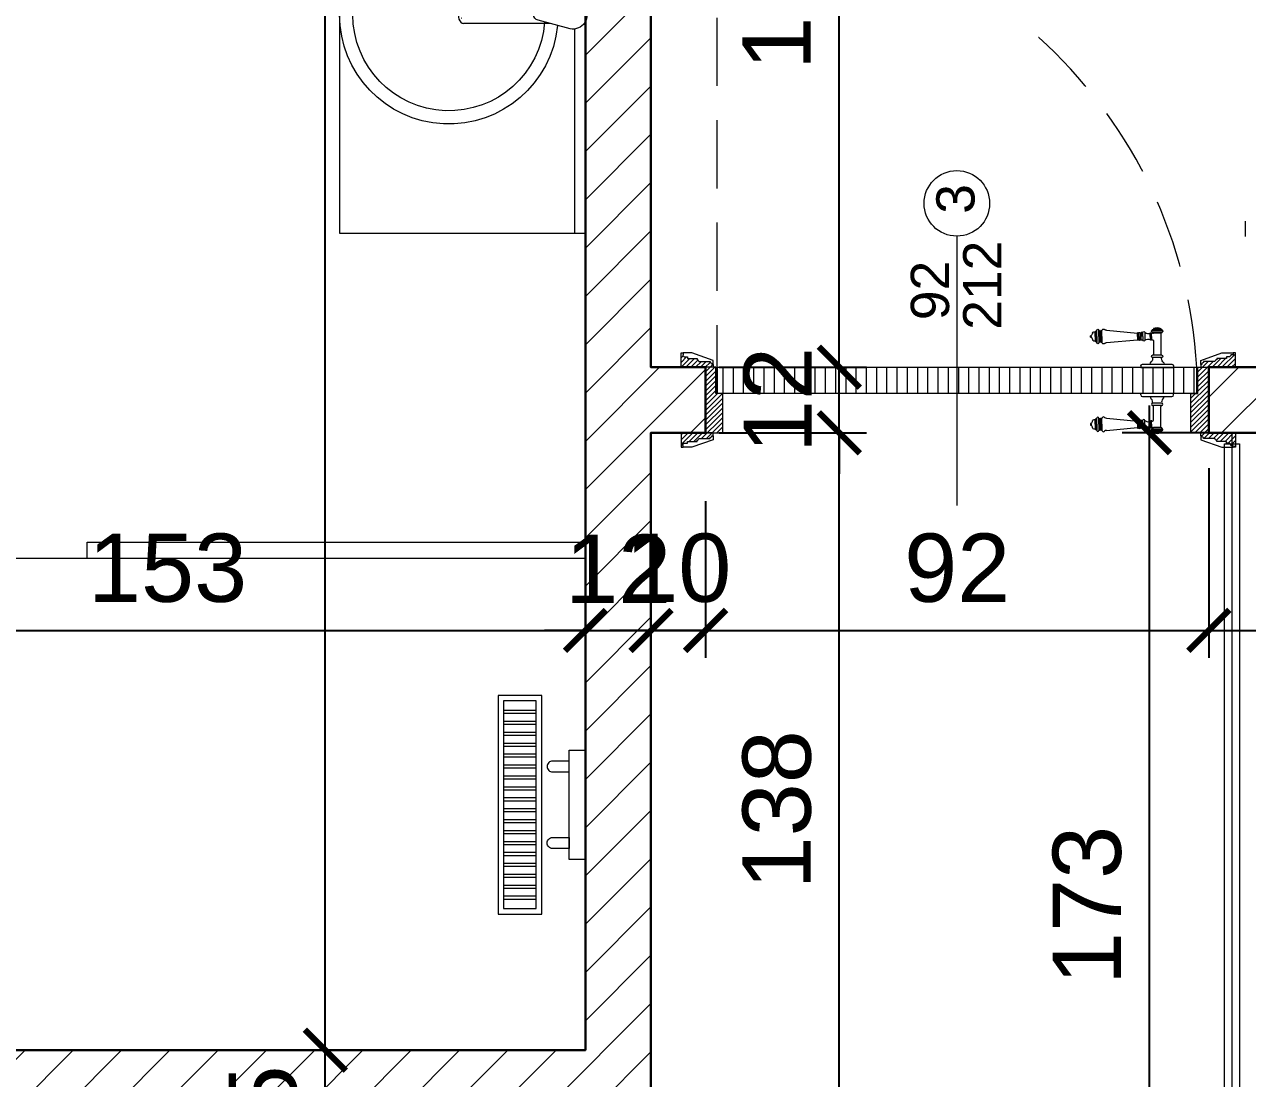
# Model space of a CAD drawing. Header units: centimetres. Extents: x 99002 to 104403, y -55119 to -48358.
# Drawn here: x 102429.6 to 102653.6, y -52612.6 to -52419.6 of the extents above; entities that cross this region are included whole.
import ezdxf

# ---------------------------------------------------------------- set-up
doc = ezdxf.new("R2010")
doc.units = ezdxf.units.CM
doc.header["$LTSCALE"] = 50
doc.header["$MEASUREMENT"] = 0
doc.linetypes.add('CACHE', pattern=[0.375, 0.25, -0.125])
doc.layers.get('0').update_dxf_attribs({"color": 8})
for name, color, linetype, lineweight in [('BANJO', 160, 'Continuous', 9), ('door', 44, 'Continuous', 5), ('MACONNERIE COUPE', 7, 'Continuous', 30), ('MACONNERIE HACHURE', 253, 'Continuous', 13), ('mobilimi', 8, 'Continuous', 9)]:
    doc.layers.add(name, color=color, linetype=linetype, lineweight=lineweight)
doc.layers.add('COTE 50ème', color=1, linetype='Continuous')
doc.styles.add('GENERATED_STYLE_1', font='arial.ttf')
doc.styles.add('RS_TXT_50', font='arial.ttf', dxfattribs={"height": 12.5})
doc.dimstyles.new('RS_50CM_LINEAIRE', dxfattribs={"dimscale": 5, "dimtxt": 12.5, "dimasz": 1.5, "dimexe": 1, "dimexo": 2.5, "dimgap": 1, "dimtad": 1, "dimdec": 1, "dimrnd": 0.5, "dimdsep": 46, "dimtxsty": 'RS_TXT_50', "dimblk1": 'ARCHTICK', "dimblk2": 'ARCHTICK', "dimsah": 1, "dimcen": 2.5, "dimdle": 1, "dimclrt": 4, "dimadec": 0, "dimazin": 2, "dimtfac": 1, "dimtdec": 1, "dimtix": 1, "dimtmove": 2, "dimatfit": 3, "dimfxl": 1, "dimtolj": 1, "dimtzin": 0, "dimarcsym": 0})

# ---------------------------------------------------------------- blocks, each defined once
blk = doc.blocks.new('lavaman')
at = {"layer": 'BANJO'}
for p, q in [((-61171.15, 21935.44), (-61216.15, 21935.44)), ((-61171.15, 21935.44), (-61171.15, 21855.44)), ((-61171.15, 21855.44), (-61216.15, 21855.44))]:
    blk.add_line(p, q, dxfattribs=at)
at = {"layer": 'BANJO', "linetype": 'Continuous'}
for p, q in [((-61216.15, 21896.66), (-61216.15, 21935.44)), ((-61214.15, 21935.44), (-61214.15, 21898.05)), ((-61171.15, 21935.44), (-61171.15, 21855.44)), ((-61216.15, 21925.44), (-61216.15, 21896.66)), ((-61213.35, 21898.04), (-61207.48, 21896.42)), ((-61209.67, 21897.03), (-61193.85, 21897.03)), ((-61193.49, 21894.81), (-61193.49, 21894.81)), ((-61193.49, 21894.81), (-61193.38, 21894.81)), ((-61193.38, 21894.81), (-61193.49, 21894.81)), ((-61193.38, 21894.81), (-61193.38, 21894.81)), ((-61216.15, 21894.21), (-61216.15, 21865.44)), ((-61216.15, 21855.44), (-61216.15, 21894.21)), ((-61214.15, 21892.82), (-61214.15, 21855.44)), ((-61213.35, 21892.84), (-61207.48, 21894.45)), ((-61209.65, 21893.84), (-61193.85, 21893.84))]:
    blk.add_line(p, q, dxfattribs=at)
for centre, radius, start, end in [((-61191.15, 21895.44), 20, 185.6501, 174.3499), ((-61191.15, 21895.44), 17.58, 184.3008, 175.6992), ((-61213.81, 21895.44), 2.64, 79.9738, 280.0262), ((-61207.66, 21895.44), 1, 280.3544, 79.6456)]:
    blk.add_arc(centre, radius, start, end, dxfattribs=at)
at = {"layer": 'BANJO', "linetype": 'Continuous', "extrusion": (0, 0, -1)}
blk.add_ellipse((-61193.85, 21895.43), major_axis=(0, 1.59), ratio=0.623935, start_param=0, end_param=3.141593, dxfattribs=at)
blk = doc.blocks.new('_ArchTick')
at = {"color": 0, "linetype": 'ByBlock', "const_width": 0.15}
blk.add_lwpolyline([(-0.5, -0.5), (0.5, 0.5)], dxfattribs=at)
blk = doc.blocks.new('*D1426')
at = {"layer": 'COTE 50ème', "color": 0, "lineweight": -2, "ltscale": 0.5, "transparency": 16777216}
for p, q in [((102532.34, -52514.6), (102532.34, -52535.53)), ((102379.34, -52534.86), (102379.34, -52525.53)), ((102374.34, -52530.53), (102537.34, -52530.53))]:
    blk.add_line(p, q, dxfattribs=at)
at = {"layer": 'Defpoints', "color": 0, "ltscale": 0.5, "transparency": 16777216}
for p in [(102532.34, -52502.1), (102532.34, -52530.53), (102379.34, -52547.36)]:
    blk.add_point(p, dxfattribs=at)
at = {"layer": 'COTE 50ème', "color": 0, "lineweight": -2, "ltscale": 0.5, "transparency": 16777216, "xscale": 7.5, "yscale": 7.5, "zscale": 7.5, "rotation": 180}
blk.add_blockref('_ArchTick', (102379.34, -52530.53), dxfattribs=at)
at = {"layer": 'COTE 50ème', "color": 0, "lineweight": -2, "ltscale": 0.5, "transparency": 16777216, "xscale": 7.5, "yscale": 7.5, "zscale": 7.5}
blk.add_blockref('_ArchTick', (102532.34, -52530.53), dxfattribs=at)
at = {"layer": 'COTE 50ème', "color": 4, "ltscale": 0.5, "transparency": 16777216, "insert": (102455.84, -52519.14), "char_height": 12.5, "attachment_point": 5, "style": 'RS_TXT_50'}
blk.add_mtext('\\A1;153', dxfattribs=at)
blk = doc.blocks.new('*D1427')
at = {"layer": 'COTE 50ème', "color": 0, "lineweight": -2, "ltscale": 0.5, "transparency": 16777216}
for p, q in [((102532.34, -52514.6), (102532.34, -52535.53)), ((102544.34, -52514.6), (102544.34, -52535.53)), ((102532.34, -52530.53), (102524.84, -52530.53)), ((102532.34, -52530.53), (102544.34, -52530.53)), ((102544.34, -52530.53), (102551.84, -52530.53))]:
    blk.add_line(p, q, dxfattribs=at)
at = {"layer": 'Defpoints', "color": 0, "ltscale": 0.5, "transparency": 16777216}
for p in [(102532.34, -52502.1), (102544.34, -52502.1), (102544.34, -52530.53)]:
    blk.add_point(p, dxfattribs=at)
at = {"layer": 'COTE 50ème', "color": 0, "lineweight": -2, "ltscale": 0.5, "transparency": 16777216, "xscale": 7.5, "yscale": 7.5, "zscale": 7.5}
blk.add_blockref('_ArchTick', (102532.34, -52530.53), dxfattribs=at)
at = {"layer": 'COTE 50ème', "color": 0, "lineweight": -2, "ltscale": 0.5, "transparency": 16777216, "xscale": 7.5, "yscale": 7.5, "zscale": 7.5, "rotation": 180}
blk.add_blockref('_ArchTick', (102544.34, -52530.53), dxfattribs=at)
at = {"layer": 'COTE 50ème', "color": 4, "ltscale": 0.5, "transparency": 16777216, "insert": (102538.34, -52519.25), "char_height": 12.5, "attachment_point": 5, "style": 'RS_TXT_50'}
blk.add_mtext('\\A1;12', dxfattribs=at)
blk = doc.blocks.new('*D1428')
at = {"layer": 'COTE 50ème', "color": 0, "lineweight": -2, "ltscale": 0.5, "transparency": 16777216}
for p, q in [((102646.48, -52500.86), (102646.48, -52535.53)), ((102554.34, -52506.86), (102554.34, -52535.53)), ((102549.34, -52530.53), (102651.48, -52530.53))]:
    blk.add_line(p, q, dxfattribs=at)
at = {"layer": 'Defpoints', "color": 0, "ltscale": 0.5, "transparency": 16777216}
for p in [(102646.48, -52488.36), (102554.34, -52494.36), (102646.48, -52530.53)]:
    blk.add_point(p, dxfattribs=at)
at = {"layer": 'COTE 50ème', "color": 0, "lineweight": -2, "ltscale": 0.5, "transparency": 16777216, "xscale": 7.5, "yscale": 7.5, "zscale": 7.5, "rotation": 180}
blk.add_blockref('_ArchTick', (102554.34, -52530.53), dxfattribs=at)
at = {"layer": 'COTE 50ème', "color": 0, "lineweight": -2, "ltscale": 0.5, "transparency": 16777216, "xscale": 7.5, "yscale": 7.5, "zscale": 7.5}
blk.add_blockref('_ArchTick', (102646.48, -52530.53), dxfattribs=at)
at = {"layer": 'COTE 50ème', "color": 4, "ltscale": 0.5, "transparency": 16777216, "insert": (102600.41, -52519.14), "char_height": 12.5, "attachment_point": 5, "style": 'RS_TXT_50'}
blk.add_mtext('\\A1;92', dxfattribs=at)
blk = doc.blocks.new('*D1429')
at = {"layer": 'COTE 50ème', "color": 0, "lineweight": -2, "ltscale": 0.5, "transparency": 16777216}
for p, q in [((102646.48, -52500.86), (102646.48, -52535.53)), ((102699.34, -52506.86), (102699.34, -52535.53)), ((102641.48, -52530.53), (102704.34, -52530.53))]:
    blk.add_line(p, q, dxfattribs=at)
at = {"layer": 'Defpoints', "color": 0, "ltscale": 0.5, "transparency": 16777216}
for p in [(102646.48, -52488.36), (102699.34, -52494.36), (102699.34, -52530.53)]:
    blk.add_point(p, dxfattribs=at)
at = {"layer": 'COTE 50ème', "color": 0, "lineweight": -2, "ltscale": 0.5, "transparency": 16777216, "xscale": 7.5, "yscale": 7.5, "zscale": 7.5, "rotation": 180}
blk.add_blockref('_ArchTick', (102646.48, -52530.53), dxfattribs=at)
at = {"layer": 'COTE 50ème', "color": 0, "lineweight": -2, "ltscale": 0.5, "transparency": 16777216, "xscale": 7.5, "yscale": 7.5, "zscale": 7.5}
blk.add_blockref('_ArchTick', (102699.34, -52530.53), dxfattribs=at)
at = {"layer": 'COTE 50ème', "color": 4, "ltscale": 0.5, "transparency": 16777216, "insert": (102672.91, -52519.14), "char_height": 12.5, "attachment_point": 5, "style": 'RS_TXT_50'}
blk.add_mtext('\\A1;53', dxfattribs=at)
blk = doc.blocks.new('*D1437')
at = {"layer": 'COTE 50ème', "color": 0, "lineweight": -2, "ltscale": 0.5, "transparency": 16777216}
for p, q in [((102544.34, -52506.86), (102544.34, -52535.53)), ((102554.34, -52506.86), (102554.34, -52535.53)), ((102544.34, -52530.53), (102536.84, -52530.53)), ((102554.34, -52530.53), (102544.34, -52530.53)), ((102554.34, -52530.53), (102561.84, -52530.53))]:
    blk.add_line(p, q, dxfattribs=at)
at = {"layer": 'Defpoints', "color": 0, "ltscale": 0.5, "transparency": 16777216}
for p in [(102544.34, -52494.36), (102554.34, -52494.36), (102544.34, -52530.53)]:
    blk.add_point(p, dxfattribs=at)
at = {"layer": 'COTE 50ème', "color": 0, "lineweight": -2, "ltscale": 0.5, "transparency": 16777216, "xscale": 7.5, "yscale": 7.5, "zscale": 7.5}
blk.add_blockref('_ArchTick', (102544.34, -52530.53), dxfattribs=at)
at = {"layer": 'COTE 50ème', "color": 0, "lineweight": -2, "ltscale": 0.5, "transparency": 16777216, "xscale": 7.5, "yscale": 7.5, "zscale": 7.5, "rotation": 180}
blk.add_blockref('_ArchTick', (102554.34, -52530.53), dxfattribs=at)
at = {"layer": 'COTE 50ème', "color": 4, "ltscale": 0.5, "transparency": 16777216, "insert": (102549.34, -52519.14), "char_height": 12.5, "attachment_point": 5, "style": 'RS_TXT_50'}
blk.add_mtext('\\A1;10', dxfattribs=at)
blk = doc.blocks.new('door900')
at = {"color": 0}
for p, q in [((-9.3, 67.7), (9.3, 67.7)), ((-6.8, 71.5), (-6.8, 70.2)), ((-5.5, 71.5), (-6.8, 71.5)), ((-6.8, 70.2), (6.8, 70.2)), ((-5.5, 71.5), (5.5, 71.5)), ((5.5, 71.5), (6.8, 71.5)), ((6.8, 71.5), (6.8, 70.2)), ((92.8, 68.1), (36.2, 62.8)), ((101.2, 67.3), (103.2, 68)), ((101.2, 56.8), (101.2, 67.3)), ((103.2, 68), (103.2, 67.7)), ((103.2, 56.8), (103.2, 68)), ((106.5, 68), (105.5, 67.3)), ((105.5, 56.8), (105.5, 67.3)), ((106.5, 56.8), (106.5, 68)), ((110.7, 68), (111.8, 67.3)), ((110.7, 56.8), (110.7, 68)), ((111.8, 56.8), (111.8, 67.3)), ((9.3, 65.2), (-9.3, 65.2)), ((-6.8, 62.7), (-6.8, 24)), ((-6.8, 62.7), (6.8, 62.7)), ((8.7, 62.7), (6.8, 62.7)), ((6.8, 49.1), (6.8, 24)), ((8.7, 50.9), (8.7, 50.9)), ((10.5, 56.8), (10.5, 62.5)), ((10.5, 56.8), (10.5, 51.1)), ((12.7, 56.8), (12.7, 62.5)), ((12.7, 56.8), (12.7, 51.1)), ((22.5, 63.8), (22.5, 49.8)), ((26.5, 56.8), (26.5, 63.8)), ((26.5, 63.8), (29.1, 63.8)), ((26.5, 63.8), (29.1, 63.8)), ((26.5, 56.8), (26.5, 49.8)), ((26.5, 49.8), (29.1, 49.8)), ((26.5, 49.8), (29.1, 49.8)), ((29.1, 63.8), (29.1, 62.8)), ((29.1, 62.8), (29.1, 56.8)), ((29.1, 50.8), (29.1, 56.8)), ((29.1, 50.8), (29.1, 49.8)), ((29.1, 49.8), (29.1, 49.8)), ((31.1, 62.8), (31.1, 56.8)), ((31.1, 50.8), (31.1, 56.8)), ((34.1, 56.8), (34.1, 62.8)), ((34.1, 62.8), (34.1, 56.8)), ((34.1, 50.8), (34.1, 56.8)), ((34.1, 56.8), (34.1, 50.8)), ((36.2, 56.8), (36.2, 62.8)), ((36.2, 56.8), (36.2, 50.8)), ((92.8, 45.5), (36.2, 50.8)), ((101.2, 56.8), (101.2, 46.3)), ((101.2, 46.3), (103.2, 45.7)), ((103.2, 56.8), (103.2, 46.3)), ((103.2, 45.9), (103.2, 45.7)), ((105.5, 56.8), (105.5, 46.3)), ((106.5, 45.7), (105.5, 46.3)), ((106.5, 56.8), (106.5, 45.7)), ((110.7, 56.8), (110.7, 45.7)), ((110.7, 45.7), (111.8, 46.3)), ((111.8, 66.2), (113.3, 66.2)), ((111.8, 56.8), (111.8, 46.3)), ((111.8, 47.5), (113.3, 47.5)), ((113.3, 56.8), (113.3, 66.2)), ((113.3, 56.8), (113.3, 47.5)), ((120.5, 56.8), (120.5, 58.6)), ((120.5, 56.8), (120.5, 55)), ((-30, 3), (-30, 0)), ((30, 0), (-30, 0)), ((27, 6), (-27, 6)), ((-8.3, 22.3), (8.3, 22.3)), ((-8.3, 18.3), (8.3, 18.3)), ((30, 3), (30, 0))]:
    blk.add_line(p, q, dxfattribs=at)
for centre, radius, start, end in [((-9.3, 66.5), 1.25, 90, 270), ((-6.8, 67.7), 2.51, 90.115, 179.885), ((0, 64), 9.29, 53.4104, 126.5896), ((6.8, 67.7), 2.51, 0.115, 89.885), ((9.3, 66.5), 1.25, 270, 90), ((93.1, 72.5), 4.4, 266.3976, 315.6468), ((98.3, 67.4), 2.89, 358.3861, 135.6468), ((104.3, 67.6), 1.15, 170.914, 348.1019), ((108.6, 68), 2.1, 0, 180), ((-6.8, 65.2), 2.51, 180.115, 269.885), ((6.8, 65.2), 2.51, 270.115, 359.885), ((8.7, 49), 1.91, 88.7426, 178.1515), ((8.6, 64.9), 2.15, 272.7029, 297.6142), ((8.6, 48.8), 2.15, 62.3858, 87.2971), ((10, 62.5), 0.561, 3.7097, 127.9634), ((10, 51.1), 0.561, 232.0366, 356.2903), ((11.6, 62.5), 1.1, 0.0106, 179.9894), ((11.6, 51.1), 1.1, 180.0106, 359.9894), ((16.7, 70.5), 8.83, 243.5466, 311.3694), ((16.7, 43.2), 8.83, 48.6306, 116.4534), ((24.5, 63.7), 2.01, 4.1469, 175.8531), ((24.5, 50), 2.01, 184.1469, 355.8531), ((30.1, 62.8), 1.03, 0, 180.0014), ((30.1, 50.8), 1.03, 179.9972, 0), ((32.6, 62.8), 1.48, 0, 180), ((32.6, 50.8), 1.48, 180, 0), ((35.2, 62.8), 1.03, 0, 180), ((32.6, 62.8), 1.48, 1.563306237032948e-10, 2.08440831604393e-10), ((35.2, 50.8), 1.03, 180, 0), ((93.1, 41.1), 4.4, 44.3532, 93.6024), ((98.3, 46.2), 2.89, 224.3532, 1.6139), ((104.3, 46.1), 1.15, 11.8981, 189.086), ((108.6, 45.7), 2.1, 180, 0), ((115.5, 62.5), 2.84, 13.4568, 140.4953), ((115.5, 51.2), 2.84, 219.5047, 346.5432), ((127.9, 65.2), 9.88, 191.9991, 221.6757), ((127.9, 48.5), 9.88, 138.3243, 168.0009), ((120.5, 56.8), 1.79, 0, 90), ((120.5, 56.8), 1.79, 270, 0), ((-8.5, 24), 1.71, 275.059, 359.7825), ((8.5, 24), 1.71, 180.2175, 264.941), ((-27, 3), 3, 90, 180), ((-6.8, 6), 6, 130.5908, 180), ((-16.6, 16.6), 8.41, 314.3689, 12.0705), ((-8.3, 20.3), 2, 90, 270), ((16.6, 16.6), 8.41, 167.9295, 225.6311), ((8.3, 20.3), 2, 270, 90), ((6.8, 6), 6, 0, 49.4092), ((27, 3), 3, 0, 90)]:
    blk.add_arc(centre, radius, start, end, dxfattribs=at)
blk = doc.blocks.new('*D1465')
at = {"layer": 'COTE 50ème', "color": 0, "lineweight": -2, "ltscale": 0.5, "transparency": 16777216}
for p, q in [((102678.05, -52782.36), (102678.05, -52489.36)), ((102672.98, -52494.36), (102673.05, -52494.36)), ((102619.98, -52777.36), (102683.05, -52777.36))]:
    blk.add_line(p, q, dxfattribs=at)
at = {"layer": 'Defpoints', "color": 0, "ltscale": 0.5, "transparency": 16777216}
for p in [(102678.05, -52494.36), (102685.48, -52494.36), (102607.48, -52777.36)]:
    blk.add_point(p, dxfattribs=at)
at = {"layer": 'COTE 50ème', "color": 0, "lineweight": -2, "ltscale": 0.5, "transparency": 16777216, "xscale": 7.5, "yscale": 7.5, "zscale": 7.5}
for p, rotation in [((102678.05, -52494.36), 90), ((102678.05, -52777.36), 270)]:
    blk.add_blockref('_ArchTick', p, dxfattribs=dict(at, rotation=rotation))
at = {"layer": 'COTE 50ème', "color": 4, "ltscale": 0.5, "transparency": 16777216, "insert": (102666.66, -52635.86), "char_height": 12.5, "attachment_point": 5, "rotation": 90, "style": 'RS_TXT_50'}
blk.add_mtext('\\A1;283', dxfattribs=at)
blk = doc.blocks.new('*D1467')
at = {"layer": 'COTE 50ème', "color": 0, "lineweight": -2, "ltscale": 0.5, "transparency": 16777216}
for p, q in [((102635.61, -52672.36), (102635.61, -52489.36)), ((102689.05, -52494.36), (102630.61, -52494.36)), ((102689.05, -52667.36), (102630.61, -52667.36))]:
    blk.add_line(p, q, dxfattribs=at)
at = {"layer": 'Defpoints', "color": 0, "ltscale": 0.5, "transparency": 16777216}
for p in [(102635.61, -52494.36), (102701.55, -52494.36), (102701.55, -52667.36)]:
    blk.add_point(p, dxfattribs=at)
at = {"layer": 'COTE 50ème', "color": 0, "lineweight": -2, "ltscale": 0.5, "transparency": 16777216, "xscale": 7.5, "yscale": 7.5, "zscale": 7.5}
for p, rotation in [((102635.61, -52494.36), 90), ((102635.61, -52667.36), 270)]:
    blk.add_blockref('_ArchTick', p, dxfattribs=dict(at, rotation=rotation))
at = {"layer": 'COTE 50ème', "color": 4, "ltscale": 0.5, "transparency": 16777216, "insert": (102624.22, -52580.86), "char_height": 12.5, "attachment_point": 5, "rotation": 90, "style": 'RS_TXT_50'}
blk.add_mtext('\\A1;173', dxfattribs=at)
blk = doc.blocks.new('*D1478')
at = {"layer": 'COTE 50ème', "color": 0, "lineweight": -2, "ltscale": 0.5, "transparency": 16777216}
for p, q in [((102484.72, -52607.37), (102484.72, -52599.87)), ((102483.34, -52607.37), (102489.72, -52607.37)), ((102484.72, -52632.36), (102484.72, -52607.37)), ((102483.34, -52632.36), (102489.72, -52632.36)), ((102484.72, -52632.36), (102484.72, -52639.86))]:
    blk.add_line(p, q, dxfattribs=at)
at = {"layer": 'Defpoints', "color": 0, "ltscale": 0.5, "transparency": 16777216}
for p in [(102470.84, -52607.37), (102484.72, -52607.37), (102470.84, -52632.36)]:
    blk.add_point(p, dxfattribs=at)
at = {"layer": 'COTE 50ème', "color": 0, "lineweight": -2, "ltscale": 0.5, "transparency": 16777216, "xscale": 7.5, "yscale": 7.5, "zscale": 7.5}
for p, rotation in [((102484.72, -52607.37), 270), ((102484.72, -52632.36), 90)]:
    blk.add_blockref('_ArchTick', p, dxfattribs=dict(at, rotation=rotation))
at = {"layer": 'COTE 50ème', "color": 4, "ltscale": 0.5, "transparency": 16777216, "insert": (102473.34, -52619.87), "char_height": 12.5, "attachment_point": 5, "rotation": 90, "style": 'RS_TXT_50'}
blk.add_mtext('\\A1;25', dxfattribs=at)
blk = doc.blocks.new('*D1479')
at = {"layer": 'COTE 50ème', "color": 0, "lineweight": -2, "ltscale": 0.5, "transparency": 16777216}
for p, q in [((102484.72, -52612.37), (102484.72, -52077.36)), ((102472.29, -52082.36), (102489.72, -52082.36)), ((102483.34, -52607.37), (102489.72, -52607.37))]:
    blk.add_line(p, q, dxfattribs=at)
at = {"layer": 'Defpoints', "color": 0, "ltscale": 0.5, "transparency": 16777216}
for p in [(102459.79, -52082.36), (102484.72, -52082.36), (102470.84, -52607.37)]:
    blk.add_point(p, dxfattribs=at)
at = {"layer": 'COTE 50ème', "color": 0, "lineweight": -2, "ltscale": 0.5, "transparency": 16777216, "xscale": 7.5, "yscale": 7.5, "zscale": 7.5}
for p, rotation in [((102484.72, -52082.36), 90), ((102484.72, -52607.37), 270)]:
    blk.add_blockref('_ArchTick', p, dxfattribs=dict(at, rotation=rotation))
at = {"layer": 'COTE 50ème', "color": 4, "ltscale": 0.5, "transparency": 16777216, "insert": (102473.34, -52344.87), "char_height": 12.5, "attachment_point": 5, "rotation": 90, "style": 'RS_TXT_50'}
blk.add_mtext('\\A1;525', dxfattribs=at)
blk = doc.blocks.new('*D1481')
at = {"layer": 'COTE 50ème', "color": 0, "lineweight": -2, "ltscale": 0.5, "transparency": 16777216}
for p, q in [((102578.82, -52637.36), (102578.82, -52489.36)), ((102556.84, -52494.36), (102583.82, -52494.36)), ((102556.84, -52632.36), (102583.82, -52632.36))]:
    blk.add_line(p, q, dxfattribs=at)
at = {"layer": 'Defpoints', "color": 0, "ltscale": 0.5, "transparency": 16777216}
for p in [(102544.34, -52494.36), (102578.82, -52494.36), (102544.34, -52632.36)]:
    blk.add_point(p, dxfattribs=at)
at = {"layer": 'COTE 50ème', "color": 0, "lineweight": -2, "ltscale": 0.5, "transparency": 16777216, "xscale": 7.5, "yscale": 7.5, "zscale": 7.5}
for p, rotation in [((102578.82, -52494.36), 90), ((102578.82, -52632.36), 270)]:
    blk.add_blockref('_ArchTick', p, dxfattribs=dict(at, rotation=rotation))
at = {"layer": 'COTE 50ème', "color": 4, "ltscale": 0.5, "transparency": 16777216, "insert": (102567.43, -52563.36), "char_height": 12.5, "attachment_point": 5, "rotation": 90, "style": 'RS_TXT_50'}
blk.add_mtext('\\A1;138', dxfattribs=at)
blk = doc.blocks.new('*D1482')
at = {"layer": 'COTE 50ème', "color": 0, "lineweight": -2, "ltscale": 0.5, "transparency": 16777216}
for p, q in [((102578.82, -52482.36), (102578.82, -52474.86)), ((102556.84, -52482.36), (102583.82, -52482.36)), ((102578.82, -52494.36), (102578.82, -52482.36)), ((102556.84, -52494.36), (102583.82, -52494.36)), ((102578.82, -52494.36), (102578.82, -52501.86))]:
    blk.add_line(p, q, dxfattribs=at)
at = {"layer": 'Defpoints', "color": 0, "ltscale": 0.5, "transparency": 16777216}
for p in [(102544.34, -52482.36), (102578.82, -52482.36), (102544.34, -52494.36)]:
    blk.add_point(p, dxfattribs=at)
at = {"layer": 'COTE 50ème', "color": 0, "lineweight": -2, "ltscale": 0.5, "transparency": 16777216, "xscale": 7.5, "yscale": 7.5, "zscale": 7.5}
for p, rotation in [((102578.82, -52482.36), 270), ((102578.82, -52494.36), 90)]:
    blk.add_blockref('_ArchTick', p, dxfattribs=dict(at, rotation=rotation))
at = {"layer": 'COTE 50ème', "color": 4, "ltscale": 0.5, "transparency": 16777216, "insert": (102567.54, -52488.36), "char_height": 12.5, "attachment_point": 5, "rotation": 90, "style": 'RS_TXT_50'}
blk.add_mtext('\\A1;12', dxfattribs=at)
blk = doc.blocks.new('*D1483')
at = {"layer": 'COTE 50ème', "color": 0, "lineweight": -2, "ltscale": 0.5, "transparency": 16777216}
for p, q in [((102578.82, -52487.36), (102578.82, -52339.36)), ((102556.84, -52344.36), (102583.82, -52344.36)), ((102556.84, -52482.36), (102583.82, -52482.36))]:
    blk.add_line(p, q, dxfattribs=at)
at = {"layer": 'Defpoints', "color": 0, "ltscale": 0.5, "transparency": 16777216}
for p in [(102544.34, -52344.36), (102578.82, -52344.36), (102544.34, -52482.36)]:
    blk.add_point(p, dxfattribs=at)
at = {"layer": 'COTE 50ème', "color": 0, "lineweight": -2, "ltscale": 0.5, "transparency": 16777216, "xscale": 7.5, "yscale": 7.5, "zscale": 7.5}
for p, rotation in [((102578.82, -52344.36), 90), ((102578.82, -52482.36), 270)]:
    blk.add_blockref('_ArchTick', p, dxfattribs=dict(at, rotation=rotation))
at = {"layer": 'COTE 50ème', "color": 4, "ltscale": 0.5, "transparency": 16777216, "insert": (102567.43, -52413.36), "char_height": 12.5, "attachment_point": 5, "rotation": 90, "style": 'RS_TXT_50'}
blk.add_mtext('\\A1;138', dxfattribs=at)

msp = doc.modelspace()

# ---------------------------------------------------------------- hatches: boundary and pattern name
at = {"layer": 'door'}
h = msp.add_hatch(dxfattribs=at)
h.set_pattern_fill('ANSI31', color=256, scale=5, angle=1080)
h.set_pattern_definition([(45, (-44634.91444, 2822.608), (-0.4419417382, 0.4419417382), [])])
edge = h.paths.add_edge_path()
edge.add_line((102550.59, -52496.25), (102551.01, -52496.25))
edge.add_line((102551.01, -52496.25), (102551.01, -52495.93))
edge.add_line((102551.01, -52495.93), (102552.77, -52495.93))
edge.add_line((102552.77, -52495.93), (102552.77, -52495.72))
edge.add_arc((102552.77, -52495.41), 0.314, 270, 360)
edge.add_line((102553.09, -52495.41), (102555.18, -52495.41))
edge.add_line((102555.18, -52495.41), (102555.18, -52495.2))
edge.add_arc((102555.18, -52494.89), 0.314, 270, 360)
edge.add_line((102555.5, -52494.89), (102555.7, -52494.89))
edge.add_line((102555.7, -52494.89), (102555.7, -52494.36))
edge.add_line((102555.7, -52494.36), (102549.84, -52494.36))
edge.add_line((102549.84, -52494.36), (102549.84, -52496.98))
edge.add_line((102549.84, -52496.98), (102550.25, -52496.98))
edge.add_line((102550.25, -52496.98), (102550.25, -52496.67))
edge.add_line((102550.25, -52496.67), (102550.17, -52496.67))
edge.add_arc((102550.59, -52496.67), 0.419, 90, 180, ccw=False)
h.paths.add_polyline_path([(102554.34, -52494.36), (102557.49, -52494.36), (102557.49, -52487.18), (102556.23, -52487.18), (102556.23, -52482.36), (102554.34, -52482.36)])
edge = h.paths.add_edge_path()
edge.add_line((102550.59, -52480.48), (102551.01, -52480.48))
edge.add_line((102551.01, -52480.48), (102551.01, -52480.79))
edge.add_line((102551.01, -52480.79), (102552.77, -52480.79))
edge.add_line((102552.77, -52480.79), (102552.77, -52481))
edge.add_arc((102552.77, -52481.31), 0.314, 0, 90, ccw=False)
edge.add_line((102553.09, -52481.31), (102555.18, -52481.31))
edge.add_line((102555.18, -52481.31), (102555.18, -52481.52))
edge.add_arc((102555.18, -52481.84), 0.314, 0, 90, ccw=False)
edge.add_line((102555.5, -52481.84), (102555.7, -52481.84))
edge.add_line((102555.7, -52481.84), (102555.7, -52482.36))
edge.add_line((102555.7, -52482.36), (102549.84, -52482.36))
edge.add_line((102549.84, -52482.36), (102549.84, -52479.74))
edge.add_line((102549.84, -52479.74), (102550.25, -52479.74))
edge.add_line((102550.25, -52479.74), (102550.25, -52480.06))
edge.add_line((102550.25, -52480.06), (102550.17, -52480.06))
edge.add_arc((102550.59, -52480.06), 0.419, 180, 270)
h = msp.add_hatch(dxfattribs=at)
h.set_pattern_fill('ANSI31', color=256, scale=5, angle=1080)
h.set_pattern_definition([(45, (-44634.91444, 2822.608), (-0.4419417382, 0.4419417382), [])])
h.paths.add_polyline_path([(102646.34, -52494.36), (102643.2, -52494.36), (102643.2, -52487.18), (102644.46, -52487.18), (102644.46, -52482.36), (102646.34, -52482.36)])
edge = h.paths.add_edge_path()
edge.add_line((102650.1, -52496.25), (102649.68, -52496.25))
edge.add_line((102649.68, -52496.25), (102649.68, -52495.93))
edge.add_line((102649.68, -52495.93), (102647.91, -52495.93))
edge.add_line((102647.91, -52495.93), (102647.91, -52495.72))
edge.add_arc((102647.91, -52495.41), 0.314, 180, 270, ccw=False)
edge.add_line((102647.6, -52495.41), (102645.5, -52495.41))
edge.add_line((102645.5, -52495.41), (102645.5, -52495.2))
edge.add_arc((102645.5, -52494.89), 0.314, 180, 270, ccw=False)
edge.add_line((102645.19, -52494.89), (102644.98, -52494.89))
edge.add_line((102644.98, -52494.89), (102644.98, -52494.36))
edge.add_line((102644.98, -52494.36), (102651.34, -52494.36))
edge.add_line((102651.34, -52494.36), (102651.34, -52496.98))
edge.add_line((102651.34, -52496.98), (102650.93, -52496.98))
edge.add_line((102650.93, -52496.98), (102650.93, -52496.67))
edge.add_line((102650.93, -52496.67), (102650.51, -52496.67))
edge.add_arc((102650.1, -52496.67), 0.419, 0, 90)
edge = h.paths.add_edge_path()
edge.add_line((102650.1, -52480.48), (102649.68, -52480.48))
edge.add_line((102649.68, -52480.48), (102649.68, -52480.79))
edge.add_line((102649.68, -52480.79), (102647.91, -52480.79))
edge.add_line((102647.91, -52480.79), (102647.91, -52481))
edge.add_arc((102647.91, -52481.31), 0.314, 90, 180)
edge.add_line((102647.6, -52481.31), (102645.5, -52481.31))
edge.add_line((102645.5, -52481.31), (102645.5, -52481.52))
edge.add_arc((102645.5, -52481.84), 0.314, 90, 180)
edge.add_line((102645.19, -52481.84), (102644.98, -52481.84))
edge.add_line((102644.98, -52481.84), (102644.98, -52482.36))
edge.add_line((102644.98, -52482.36), (102651.34, -52482.36))
edge.add_line((102651.34, -52482.36), (102651.34, -52479.74))
edge.add_line((102651.34, -52479.74), (102650.93, -52479.74))
edge.add_line((102650.93, -52479.74), (102650.93, -52480.06))
edge.add_line((102650.93, -52480.06), (102650.51, -52480.06))
edge.add_arc((102650.1, -52480.06), 0.419, 270, 360, ccw=False)
h = msp.add_hatch(dxfattribs=at)
h.set_pattern_fill('ANSI31', color=256, scale=15, angle=585)
h.set_pattern_definition([(270, (148873.8006, 46870.0404), (1.875, -2e-15), [])])
h.paths.add_polyline_path([(102556.44, -52487.13), (102644.25, -52487.13), (102644.25, -52482.41), (102556.44, -52482.41)])
at = {"layer": 'MACONNERIE HACHURE'}
h = msp.add_hatch(dxfattribs=at)
h.set_pattern_fill('ANSI31', color=256, scale=50, style=0)
h.set_pattern_definition([(45, (820.335, 14145.356), (-4.41941738, 4.41941738), [])])
h.paths.add_polyline_path([(101879.34, -52767.36), (101899.34, -52767.36), (101899.34, -52797.36), (101879.34, -52797.36)])
h.paths.add_polyline_path([(102379.34, -52767.36), (102359.34, -52767.36), (102359.34, -52797.36), (102379.34, -52797.36)])
h.paths.add_polyline_path([(101799.34, -53762.36), (101824.34, -53762.36), (101824.34, -53856.36), (101799.34, -53856.36)])
h.paths.add_polyline_path([(101799.34, -53737.36), (101824.34, -53737.36), (101824.34, -53581.36), (101876.34, -53581.36), (101876.34, -53559.36), (101864.34, -53559.36), (101864.34, -53569.36), (101739.34, -53569.36), (101739.34, -53581.36), (101799.34, -53581.36)])
h.paths.add_polyline_path([(102459.34, -53762.36), (102434.34, -53762.36), (102434.34, -53856.36), (102459.34, -53856.36)])
h.paths.add_polyline_path([(101694.34, -53762.36), (101524.34, -53762.36), (101524.34, -53737.36), (101694.34, -53737.36)])
h.paths.add_polyline_path([(101399.34, -54162.36), (101499.34, -54162.36), (101499.34, -54187.36), (101399.34, -54187.36)])
h.paths.add_polyline_path([(101739.34, -54162.36), (101679.34, -54162.36), (101679.34, -54187.36), (101764.34, -54187.36), (101764.34, -54122.36), (101799.34, -54122.36), (101799.34, -54097.36), (101739.34, -54097.36)])
h.paths.add_polyline_path([(101059.34, -54032.36), (101059.34, -54097.36), (101164.34, -54097.36), (101164.34, -54162.36), (101219.34, -54162.36), (101219.34, -54187.36), (101139.34, -54187.36), (101139.34, -54122.36), (101029.34, -54122.36), (101029.34, -54057.36), (101011.49, -54057.36), (101011.49, -54032.36)])
h.paths.add_polyline_path([(101029.34, -53762.36), (101054.34, -53762.36), (101054.34, -53795.36), (101029.34, -53795.36)])
h.paths.add_polyline_path([(102859.34, -54162.36), (102759.34, -54162.36), (102759.34, -54187.36), (102859.34, -54187.36)])
h.paths.add_polyline_path([(102519.34, -54162.36), (102579.34, -54162.36), (102579.34, -54187.36), (102494.34, -54187.36), (102494.34, -54122.36), (102459.34, -54122.36), (102459.34, -54097.36), (102519.34, -54097.36)])
h.paths.add_polyline_path([(103199.34, -54032.36), (103199.34, -54097.36), (103094.34, -54097.36), (103094.34, -54162.36), (103039.34, -54162.36), (103039.34, -54187.36), (103119.34, -54187.36), (103119.34, -54122.36), (103229.34, -54122.36), (103229.34, -54057.36), (103247.19, -54057.36), (103247.19, -54032.36)])
h.paths.add_polyline_path([(103229.34, -53762.36), (103204.34, -53762.36), (103204.34, -53795.36), (103229.34, -53795.36)])
h.paths.add_polyline_path([(102902.34, -53762.36), (102919.34, -53762.51), (102919.34, -53737.51), (102902.34, -53737.36)])
h.paths.add_polyline_path([(101356.34, -53762.36), (101339.34, -53762.51), (101339.34, -53737.51), (101356.34, -53737.36)])
h.paths.add_polyline_path([(101054.34, -53677.36), (101029.34, -53677.36), (101029.34, -53737.36), (101054.34, -53737.36)])
h.paths.add_polyline_path([(101524.34, -52789.36), (101514.34, -52789.36), (101514.34, -52777.36), (101554.34, -52777.36), (101554.34, -52789.36), (101544.34, -52789.36), (101544.34, -53107.36), (101714.34, -53107.36), (101714.34, -52789.36), (101636.33, -52789.36), (101636.33, -52777.36), (101734.34, -52777.36), (101734.34, -53137.36), (101164.34, -53137.36), (101164.34, -53182.36), (101139.34, -53182.36), (101139.34, -53132.36), (101029.34, -53132.36), (101029.34, -53112.36), (101139.34, -53112.36), (101139.34, -53062.36), (101164.34, -53062.36), (101164.34, -53107.36), (101524.34, -53107.36)])
h.paths.add_polyline_path([(102564.34, -53762.36), (102734.34, -53762.36), (102734.34, -53737.36), (102564.34, -53737.36)])
h.paths.add_polyline_path([(102859.34, -53731.36), (102859.34, -53736.36), (102807.34, -53736.36), (102807.34, -53737.36), (102802.34, -53737.36), (102802.34, -53731.36)])
h.paths.add_polyline_path([(102309.51, -52902.36), (102359.34, -52902.36), (102359.34, -52942.36), (102309.51, -52942.36)])
h.paths.add_polyline_path([(102149.34, -52902.36), (102189.34, -52902.36), (102189.34, -52942.36), (102149.34, -52942.36)])
h.paths.add_polyline_path([(102289.34, -52547.36), (102379.34, -52547.36), (102379.34, -52607.36), (102532.34, -52607.36), (102532.34, -52344.36), (102544.34, -52344.36), (102544.34, -52482.36), (102554.34, -52482.36), (102554.34, -52494.36), (102544.34, -52494.36), (102544.34, -52632.36), (102379.34, -52632.36), (102379.34, -52667.36), (102359.34, -52667.36), (102359.34, -52583.36), (102289.34, -52583.36), (102289.34, -52632.36), (102254.34, -52632.36), (102254.34, -52612.36), (102264.34, -52612.36), (102264.34, -52562.36), (102289.34, -52562.36), (102289.34, -52578.36), (102359.34, -52578.36), (102359.34, -52552.36), (102289.34, -52552.36)])
h.paths.add_polyline_path([(103094.34, -52154.25), (103119.34, -52154.25), (103119.34, -52107.36), (103094.34, -52107.36)])
h.paths.add_polyline_path([(102734.34, -52789.36), (102744.34, -52789.36), (102744.34, -52777.36), (102704.34, -52777.36), (102704.34, -52789.36), (102714.34, -52789.36), (102714.34, -53107.36), (102544.34, -53107.36), (102544.34, -52789.36), (102622.35, -52789.36), (102622.35, -52777.36), (102524.34, -52777.36), (102524.34, -53137.36), (103094.34, -53137.36), (103094.34, -53182.36), (103119.34, -53182.36), (103119.34, -53132.36), (103229.34, -53132.36), (103229.34, -53112.36), (103119.34, -53112.36), (103119.34, -53062.36), (103094.34, -53062.36), (103094.34, -53107.36), (102734.34, -53107.36)])
h.paths.add_polyline_path([(103204.34, -53677.36), (103229.34, -53677.36), (103229.34, -53737.36), (103204.34, -53737.36)])
h.paths.add_polyline_path([(102459.34, -53737.36), (102434.34, -53737.36), (102434.34, -53581.36), (102382.34, -53581.36), (102382.34, -53559.36), (102394.34, -53559.36), (102394.34, -53569.36), (102519.34, -53569.36), (102519.34, -53581.36), (102459.34, -53581.36)])
h.paths.add_polyline_path([(102434.34, -53932.36), (102434.34, -53952.36), (102384.34, -53952.36), (102384.34, -54072.36), (102359.34, -54072.36), (102359.34, -53957.36), (102341.84, -53957.36), (102341.84, -53932.36)])
h.paths.add_polyline_path([(103094.34, -52482.36), (103094.34, -52424.25), (103119.34, -52424.25), (103119.34, -52477.36), (103229.34, -52477.36), (103229.34, -52567.36), (103204.34, -52567.36), (103204.34, -52502.36), (102871.34, -52502.36), (102871.34, -52675.36), (102859.34, -52675.36), (102859.34, -52667.36), (102803.34, -52667.36), (102803.34, -52655.36), (102859.34, -52655.36), (102859.34, -52507.36), (102711.34, -52507.36), (102711.34, -52655.36), (102721.34, -52655.36), (102721.34, -52667.36), (102699.34, -52667.36), (102699.34, -52494.36), (102646.48, -52494.36), (102646.48, -52482.36)])
h.paths.add_polyline_path([(102859.34, -52809.36), (102859.34, -52789.36), (102836.34, -52789.36), (102836.34, -52777.36), (102859.34, -52777.36), (102859.34, -52767.36), (102871.34, -52767.36), (102871.34, -52797.36), (103094.34, -52797.36), (103094.34, -52809.36)])
h.paths.add_polyline_path([(102294.34, -53447.36), (102294.34, -53459.36), (102382.34, -53459.36), (102382.34, -53467.36), (102394.34, -53467.36), (102394.34, -53447.36)])
h.paths.add_polyline_path([(103204.34, -52797.36), (103229.34, -52797.36), (103229.34, -52747.36), (103204.34, -52747.36)])
h.paths.add_polyline_path([(103204.34, -53447.36), (103229.34, -53447.36), (103229.34, -53497.36), (103204.34, -53497.36)])
h.paths.add_polyline_path([(103094.34, -52847.36), (103119.34, -52847.36), (103119.34, -52902.25), (103094.34, -52902.25)], flags=17)
h.paths.add_polyline_path([(103094.34, -53397.36), (103119.34, -53397.36), (103119.34, -53342.47), (103094.34, -53342.47)])
h.paths.add_polyline_path([(101949.18, -52902.36), (101899.34, -52902.36), (101899.34, -52942.36), (101949.18, -52942.36)])
h.paths.add_polyline_path([(102109.34, -52902.36), (102069.34, -52902.36), (102069.34, -52942.36), (102109.34, -52942.36)])
h.paths.add_polyline_path([(102264.34, -52082.36), (102244.34, -52082.36), (102244.34, -52057.36), (102264.34, -52057.36)])
h.paths.add_polyline_path([(102579.34, -52082.36), (102579.34, -52057.36), (102399.34, -52057.36), (102399.34, -52082.36), (102532.34, -52082.36), (102532.34, -52252.36), (102544.34, -52252.36), (102544.34, -52082.36)])
h.paths.add_polyline_path([(101969.34, -52547.36), (101879.34, -52547.36), (101879.34, -52607.36), (101726.34, -52607.36), (101726.34, -52344.36), (101714.34, -52344.36), (101714.34, -52482.36), (101704.34, -52482.36), (101704.34, -52494.36), (101714.34, -52494.36), (101714.34, -52632.36), (101879.34, -52632.36), (101879.34, -52667.36), (101899.34, -52667.36), (101899.34, -52583.36), (101969.34, -52583.36), (101969.34, -52632.36), (102154.34, -52632.36), (102154.34, -52612.36), (101994.34, -52612.36), (101994.34, -52562.36), (101969.34, -52562.36), (101969.34, -52578.36), (101899.34, -52578.36), (101899.34, -52552.36), (101969.34, -52552.36)])
h.paths.add_polyline_path([(101164.34, -52154.25), (101139.34, -52154.25), (101139.34, -52107.36), (101164.34, -52107.36)])
h.paths.add_polyline_path([(102144.34, -53932.36), (102161.84, -53932.36), (102161.84, -53957.36), (102144.34, -53957.36), (102144.34, -54122.36), (102114.34, -54122.36), (102114.34, -53957.36), (102096.84, -53957.36), (102096.84, -53932.36), (102114.34, -53932.36), (102114.34, -53459.36), (102046.34, -53459.36), (102046.34, -53447.36), (102114.34, -53447.36), (102114.34, -53272.36), (102144.34, -53272.36), (102144.34, -53447.36), (102212.34, -53447.36), (102212.34, -53459.36), (102144.34, -53459.36)])
h.paths.add_polyline_path([(101824.34, -53932.36), (101824.34, -53952.36), (101874.34, -53952.36), (101874.34, -54072.36), (101899.34, -54072.36), (101899.34, -53957.36), (101916.84, -53957.36), (101916.84, -53932.36)])
h.paths.add_polyline_path([(103094.34, -52082.36), (103039.34, -52082.36), (103039.34, -52057.36), (103094.34, -52057.36)])
h.paths.add_polyline_path([(102859.34, -52082.36), (102859.34, -52057.36), (102759.34, -52057.36), (102759.34, -52082.36)])
h.paths.add_polyline_path([(102144.34, -52082.36), (101994.34, -52082.36), (101994.34, -52057.36), (102144.34, -52057.36)])
h.paths.add_polyline_path([(101859.34, -52082.36), (101726.34, -52082.36), (101726.34, -52252.36), (101714.34, -52252.36), (101714.34, -52082.36), (101164.34, -52082.36), (101164.34, -52057.36), (101859.34, -52057.36)])
h.paths.add_polyline_path([(101164.34, -52482.36), (101164.34, -52424.25), (101139.34, -52424.25), (101139.34, -52477.36), (101029.34, -52477.36), (101029.34, -52567.36), (101054.34, -52567.36), (101054.34, -52502.36), (101387.34, -52502.36), (101387.34, -52675.36), (101399.34, -52675.36), (101399.34, -52667.36), (101455.34, -52667.36), (101455.34, -52655.36), (101399.34, -52655.36), (101399.34, -52507.36), (101547.34, -52507.36), (101547.34, -52655.36), (101537.34, -52655.36), (101537.34, -52667.36), (101559.34, -52667.36), (101559.34, -52494.36), (101612.21, -52494.36), (101612.21, -52482.36)])
h.paths.add_polyline_path([(101399.34, -52809.36), (101399.34, -52789.36), (101422.34, -52789.36), (101422.34, -52777.36), (101399.34, -52777.36), (101399.34, -52767.36), (101387.34, -52767.36), (101387.34, -52797.36), (101164.34, -52797.36), (101164.34, -52809.36)])
h.paths.add_polyline_path([(101964.34, -53447.36), (101964.34, -53459.36), (101876.34, -53459.36), (101876.34, -53467.36), (101864.34, -53467.36), (101864.34, -53447.36)])
h.paths.add_polyline_path([(101054.34, -52797.36), (101029.34, -52797.36), (101029.34, -52747.36), (101054.34, -52747.36)])
h.paths.add_polyline_path([(101054.34, -53447.36), (101029.34, -53447.36), (101029.34, -53497.36), (101054.34, -53497.36)])
h.paths.add_polyline_path([(101164.34, -52847.36), (101139.34, -52847.36), (101139.34, -52902.25), (101164.34, -52902.25)], flags=17)
h.paths.add_polyline_path([(101164.34, -53397.36), (101139.34, -53397.36), (101139.34, -53342.47), (101164.34, -53342.47)])

# ---------------------------------------------------------------- linework, layer by layer
at = {"layer": 'BANJO'}
msp.add_lwpolyline([(102532.47, -52517.36), (102441.15, -52517.38), (102441.15, -52514.38), (102532.47, -52514.36)], dxfattribs=at)
for points in [[(102532.34, -52607.36), (102532.34, -52517.36), (102379.34, -52517.38), (102379.34, -52607.38)], [(102529.34, -52572.44), (102529.34, -52552.44), (102532.34, -52552.44), (102532.34, -52572.44)]]:
    msp.add_lwpolyline(points, close=True, dxfattribs=at)
at = {"layer": 'BANJO', "linetype": 'ByBlock', "ltscale": 5, "flags": 128}
for points in [[(102516.34, -52542.44), (102516.34, -52582.44), (102524.34, -52582.44), (102524.34, -52542.44)], [(102517.34, -52543.44), (102517.34, -52581.44), (102523.34, -52581.44), (102523.34, -52543.44)], [(102523.34, -52545.7), (102523.34, -52545.2), (102517.34, -52545.2), (102517.34, -52545.7)], [(102523.34, -52547.7), (102523.34, -52547.2), (102517.34, -52547.2), (102517.34, -52547.7)], [(102523.34, -52549.7), (102523.34, -52549.2), (102517.34, -52549.2), (102517.34, -52549.7)], [(102523.34, -52551.7), (102523.34, -52551.2), (102517.34, -52551.2), (102517.34, -52551.7)], [(102523.34, -52553.7), (102523.34, -52553.2), (102517.34, -52553.2), (102517.34, -52553.7)], [(102523.34, -52555.7), (102523.34, -52555.2), (102517.34, -52555.2), (102517.34, -52555.7)], [(102523.34, -52557.7), (102523.34, -52557.2), (102517.34, -52557.2), (102517.34, -52557.7)], [(102523.34, -52559.7), (102523.34, -52559.2), (102517.34, -52559.2), (102517.34, -52559.7)], [(102523.34, -52561.7), (102523.34, -52561.2), (102517.34, -52561.2), (102517.34, -52561.7)], [(102523.34, -52563.7), (102523.34, -52563.2), (102517.34, -52563.2), (102517.34, -52563.7)], [(102523.34, -52565.7), (102523.34, -52565.2), (102517.34, -52565.2), (102517.34, -52565.7)], [(102523.34, -52567.7), (102523.34, -52567.2), (102517.34, -52567.2), (102517.34, -52567.7)], [(102523.34, -52569.7), (102523.34, -52569.2), (102517.34, -52569.2), (102517.34, -52569.7)], [(102523.34, -52571.7), (102523.34, -52571.2), (102517.34, -52571.2), (102517.34, -52571.7)], [(102523.34, -52573.7), (102523.34, -52573.2), (102517.34, -52573.2), (102517.34, -52573.7)], [(102523.34, -52575.7), (102523.34, -52575.2), (102517.34, -52575.2), (102517.34, -52575.7)], [(102523.34, -52577.7), (102523.34, -52577.2), (102517.34, -52577.2), (102517.34, -52577.7)], [(102523.34, -52579.7), (102523.34, -52579.2), (102517.34, -52579.2), (102517.34, -52579.7)]]:
    msp.add_lwpolyline(points, close=True, dxfattribs=at)
at = {"layer": 'BANJO'}
for points in [[(102525.34, -52555.44), (102525.34, -52555.44, 0.414214), (102526.34, -52556.44), (102529.34, -52556.44), (102529.34, -52554.44), (102526.34, -52554.44, 0.414214)], [(102525.34, -52569.44), (102525.34, -52569.44, -0.414214), (102526.34, -52568.44), (102529.34, -52568.44), (102529.34, -52570.44), (102526.34, -52570.44, -0.414214)]]:
    msp.add_lwpolyline(points, format="xyb", close=True, dxfattribs=at)
at = {"layer": 'door', "linetype": 'CACHE'}
msp.add_line((102556.44, -52487.13), (102556.44, -52399.32), dxfattribs=at)
at = {"layer": 'door'}
msp.add_line((102600.34, -52458.37), (102600.34, -52507.69), dxfattribs=at)
for points in [[(102550.59, -52480.48), (102551.01, -52480.48), (102551.01, -52480.79), (102552.77, -52480.79), (102552.77, -52481, -0.414214), (102553.09, -52481.31), (102555.18, -52481.31), (102555.18, -52481.52, -0.414214), (102555.5, -52481.84), (102555.7, -52481.84), (102555.7, -52482.36), (102549.84, -52482.36), (102549.84, -52479.74), (102550.25, -52479.74), (102550.25, -52480.06), (102550.17, -52480.06, 0.414214), (102550.59, -52480.48)], [(102650.1, -52480.48), (102649.68, -52480.48), (102649.68, -52480.79), (102647.91, -52480.79), (102647.91, -52481, 0.414214), (102647.6, -52481.31), (102645.5, -52481.31), (102645.5, -52481.52, 0.414214), (102645.19, -52481.84), (102644.98, -52481.84), (102644.98, -52482.36), (102651.34, -52482.36), (102651.34, -52479.74), (102650.93, -52479.74), (102650.93, -52480.06), (102650.51, -52480.06, -0.414214), (102650.1, -52480.48)], [(102550.59, -52496.25), (102551.01, -52496.25), (102551.01, -52495.93), (102552.77, -52495.93), (102552.77, -52495.72, 0.414214), (102553.09, -52495.41), (102555.18, -52495.41), (102555.18, -52495.2, 0.414214), (102555.5, -52494.89), (102555.7, -52494.89), (102555.7, -52494.36), (102549.84, -52494.36), (102549.84, -52496.98), (102550.25, -52496.98), (102550.25, -52496.67), (102550.17, -52496.67, -0.414214), (102550.59, -52496.25)], [(102650.1, -52496.25), (102649.68, -52496.25), (102649.68, -52495.93), (102647.91, -52495.93), (102647.91, -52495.72, -0.414214), (102647.6, -52495.41), (102645.5, -52495.41), (102645.5, -52495.2, -0.414214), (102645.19, -52494.89), (102644.98, -52494.89), (102644.98, -52494.36), (102651.34, -52494.36), (102651.34, -52496.98), (102650.93, -52496.98), (102650.93, -52496.67), (102650.51, -52496.67, 0.414214), (102650.1, -52496.25)]]:
    msp.add_lwpolyline(points, format="xyb", dxfattribs=at)
for points in [[(102555.7, -52481.84), (102555.7, -52481.11), (102551.85, -52479.74), (102550.25, -52479.74)], [(102644.98, -52481.84), (102644.98, -52481.11), (102648.84, -52479.74), (102650.93, -52479.74)], [(102554.34, -52494.36), (102557.49, -52494.36), (102557.49, -52487.18), (102556.23, -52487.18), (102556.23, -52482.36), (102554.34, -52482.36), (102554.34, -52494.36)], [(102556.44, -52487.13), (102644.25, -52487.13), (102644.25, -52482.41), (102556.44, -52482.41), (102556.44, -52487.13)], [(102646.34, -52494.36), (102643.2, -52494.36), (102643.2, -52487.18), (102644.46, -52487.18), (102644.46, -52482.36), (102646.34, -52482.36), (102646.34, -52494.36)], [(102555.7, -52494.89), (102555.7, -52495.62), (102551.85, -52496.98), (102550.25, -52496.98)], [(102644.98, -52494.89), (102644.98, -52495.62), (102648.84, -52496.98), (102650.93, -52496.98)]]:
    msp.add_lwpolyline(points, dxfattribs=at)
msp.add_circle((102600.34, -52452.37), 6, dxfattribs=at)
at = {"layer": 'door', "linetype": 'CACHE'}
msp.add_arc((102556.35, -52487.36), 88.04, 3.2184, 89.9417, dxfattribs=at)
at = {"layer": 'MACONNERIE COUPE'}
msp.add_lwpolyline([(102379.34, -52607.36), (102532.34, -52607.36), (102532.34, -52344.36), (102544.34, -52344.36), (102544.34, -52482.36), (102554.34, -52482.36), (102554.34, -52494.36), (102544.34, -52494.36), (102544.34, -52632.36), (102379.34, -52632.36)], dxfattribs=at)
msp.add_lwpolyline([(103094.34, -52482.36), (103094.34, -52424.25), (103119.34, -52424.25), (103119.34, -52477.36), (103229.34, -52477.36), (103229.34, -52567.36), (103204.34, -52567.36), (103204.34, -52502.36), (102871.34, -52502.36), (102871.34, -52675.36), (102859.34, -52675.36), (102859.34, -52667.36), (102803.34, -52667.36), (102803.34, -52655.36), (102859.34, -52655.36), (102859.34, -52507.36), (102711.34, -52507.36), (102711.34, -52655.36), (102721.34, -52655.36), (102721.34, -52667.36), (102699.34, -52667.36), (102699.34, -52494.36), (102646.48, -52494.36), (102646.48, -52482.36)], close=True, dxfattribs=at)
at = {"layer": 'mobilimi'}
msp.add_lwpolyline([(102653.17, -52458.43), (102653.17, -52455.61)], dxfattribs=at)
for points in [[(102650.72, -52667.36), (102650.72, -52494.36), (102699.34, -52494.36), (102699.34, -52667.36)], [(102652.09, -52496.38), (102652.09, -52616.86), (102649.34, -52616.86), (102649.34, -52496.38)]]:
    msp.add_lwpolyline(points, close=True, dxfattribs=at)

# ---------------------------------------------------------------- block references
at = {"layer": 'door', "xscale": -0.1, "yscale": 0.1, "zscale": 0.1}
msp.add_blockref('door900', (102637.01, -52482.41), dxfattribs=at)
at = {"layer": 'door', "xscale": 0.1, "yscale": 0.1, "zscale": 0.1, "rotation": 180}
msp.add_blockref('door900', (102637.01, -52487.13), dxfattribs=at)
at = {"layer": 'mobilimi', "xscale": -1}
msp.add_blockref('lavaman', (41316.19, -74313.28), dxfattribs=at)

# ---------------------------------------------------------------- texts
at = {"layer": 'door', "char_height": 7, "rotation": 90, "style": 'GENERATED_STYLE_1'}
for s, insert, attachment_point in [('\\A1;\\pt0;3', (102603.68, -52454.27), 7), ('\\A1;\\pt0;212', (102601.49, -52475.51), 1), ('\\A1;\\pt0;92', (102591.91, -52473.75), 1)]:
    msp.add_mtext(s, dxfattribs=dict(at, insert=insert, attachment_point=attachment_point))

# ---------------------------------------------------------------- dimensions: what is measured, and where the dimension line sits
at = {"layer": 'COTE 50ème', "ltscale": 0.5}
for base, p1, p2, picture, middle in [((102484.72, -52082.36), (102470.84, -52607.37), (102459.79, -52082.36), '*D1479', (102473.34, -52344.87)), ((102578.82, -52344.36), (102544.34, -52482.36), (102544.34, -52344.36), '*D1483', (102567.43, -52413.36)), ((102578.82, -52482.36), (102544.34, -52494.36), (102544.34, -52482.36), '*D1482', (102567.54, -52488.36)), ((102578.82, -52494.36), (102544.34, -52632.36), (102544.34, -52494.36), '*D1481', (102567.43, -52563.36)), ((102678.05, -52494.36), (102607.48, -52777.36), (102685.48, -52494.36), '*D1465', (102666.66, -52635.86)), ((102635.61, -52494.36), (102701.55, -52667.36), (102701.55, -52494.36), '*D1467', (102624.22, -52580.86)), ((102484.72, -52607.37), (102470.84, -52632.36), (102470.84, -52607.37), '*D1478', (102473.34, -52619.87))]:
    dim = msp.add_linear_dim(base=base, p1=p1, p2=p2, angle=90, dimstyle='RS_50CM_LINEAIRE', dxfattribs=at)
    dim.commit()
    dim.dimension.update_dxf_attribs({"geometry": picture, "text_midpoint": middle})
for base, p1, p2, picture, middle in [((102646.48, -52530.53), (102554.34, -52494.36), (102646.48, -52488.36), '*D1428', (102600.41, -52519.14)), ((102699.34, -52530.53), (102646.48, -52488.36), (102699.34, -52494.36), '*D1429', (102672.91, -52519.14)), ((102544.34, -52530.53), (102554.34, -52494.36), (102544.34, -52494.36), '*D1437', (102549.34, -52519.14)), ((102532.34, -52530.53), (102379.34, -52547.36), (102532.34, -52502.1), '*D1426', (102455.84, -52519.14)), ((102544.34, -52530.53), (102532.34, -52502.1), (102544.34, -52502.1), '*D1427', (102538.34, -52519.25))]:
    dim = msp.add_linear_dim(base=base, p1=p1, p2=p2, dimstyle='RS_50CM_LINEAIRE', dxfattribs=at)
    dim.commit()
    dim.dimension.update_dxf_attribs({"geometry": picture, "text_midpoint": middle})

doc.saveas('drawing.dxf')
